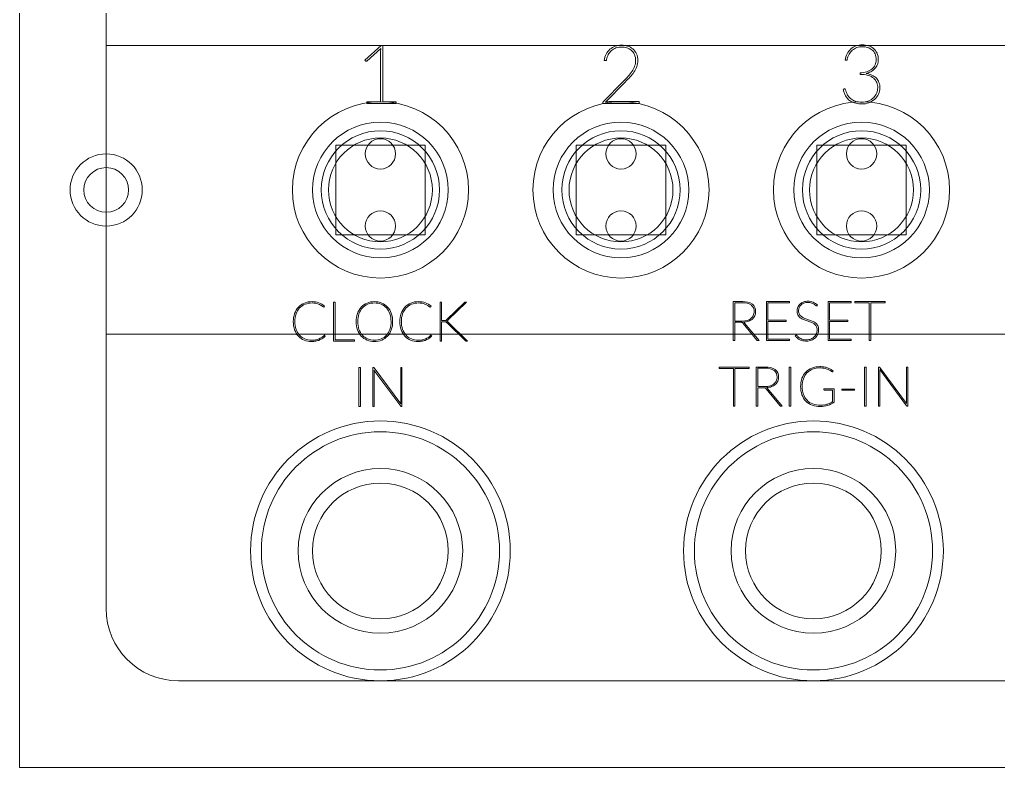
# Model space of a CAD drawing. Header units: millimetres. Extents: x 0 to 300, y 0 to 120.
# Drawn here: x 0 to 67.8, y 0 to 51.8 of the extents above; entities that cross this region are included whole.
import ezdxf

# ---------------------------------------------------------------- set-up
doc = ezdxf.new("R2010")
doc.units = ezdxf.units.MM
for name, color, linetype, lineweight, true_color in [('all_sq16', 7, 'Continuous', 0, 0x000000), ('ext', 1, 'Continuous', 0, 0xff0000), ('int', 3, 'Continuous', 0, 0x00ff00), ('pockett_butt_switch -3mm', 211, 'Continuous', 5, 0xffaaff), ('pockett_ecrous -3mm', 2, 'Continuous', 0, 0xffff00), ('pockett_switchs -0.5', 2, 'Continuous', 0, 0xffff00), ('txt', 51, 'Continuous', 0, 0xffffb5)]:
    doc.layers.add(name, color=color, linetype=linetype, lineweight=lineweight, true_color=true_color)

# ---------------------------------------------------------------- blocks, each defined once
blk = doc.blocks.new('façade')
at = {"layer": 'ext'}
for p, q in [((0, 0), (0, 120)), ((300, 0), (0, 0))]:
    blk.add_line(p, q, dxfattribs=at)
at = {"layer": 'int'}
for centre, radius in [((25, 40), 4.1), ((41.667, 40), 4.1), ((58.333, 40), 4.1), ((6, 40), 1.55), ((25, 15), 8.25), ((55, 15), 8.25)]:
    blk.add_circle(centre, radius, dxfattribs=at)
at = {"layer": 'pockett_ecrous -3mm'}
blk.add_circle((6, 40), 2.5, dxfattribs=at)
at = {"layer": 'txt'}
for p, q in [((23.918, 48.994), (25.056, 50.01)), ((25.024, 49.808), (24.051, 48.931)), ((25.016, 46.106), (25.016, 49.629)), ((25.056, 50.01), (25.164, 50.01)), ((25.164, 50.01), (25.164, 46.106)), ((23.961, 48.938), (23.918, 48.994)), ((40.58, 48.959), (40.509, 48.968)), ((57.268, 48.982), (57.196, 48.99)), ((40.435, 46.105), (41.846, 47.534)), ((58.232, 48.003), (58.232, 48.108)), ((41.951, 47.468), (40.603, 46.088)), ((57.063, 46.968), (57.111, 46.99)), ((40.947, 46.117), (42.879, 46.117)), ((24.066, 46.106), (25.016, 46.106)), ((24.066, 45.99), (24.066, 46.106)), ((26.082, 45.99), (24.066, 45.99)), ((25.164, 46.106), (26.082, 46.106)), ((26.082, 46.106), (26.082, 45.99)), ((40.401, 45.977), (40.401, 46.031)), ((42.933, 45.977), (40.401, 45.977)), ((42.933, 46.063), (42.933, 45.977)), ((21.13, 31.942), (21.102, 31.899)), ((21.756, 29.532), (21.756, 32.232)), ((21.756, 32.232), (21.861, 32.232)), ((21.861, 32.232), (21.861, 29.624)), ((28.509, 31.942), (28.481, 31.899)), ((29.135, 29.532), (29.135, 32.232)), ((29.135, 32.232), (29.24, 32.232)), ((29.24, 32.232), (29.24, 30.951)), ((29.603, 31.018), (30.794, 32.191)), ((30.961, 32.232), (29.703, 30.993)), ((30.884, 32.232), (30.961, 32.232)), ((49.448, 29.562), (49.448, 32.262)), ((49.448, 32.262), (50.099, 32.262)), ((50.099, 32.178), (49.554, 32.178)), ((49.554, 32.178), (49.554, 30.914)), ((51.74, 29.562), (51.74, 32.262)), ((51.74, 32.262), (53.335, 32.262)), ((53.335, 32.172), (51.846, 32.172)), ((51.846, 32.172), (51.846, 30.976)), ((53.335, 32.262), (53.335, 32.172)), ((55.272, 32.024), (55.248, 31.982)), ((56.015, 29.562), (56.015, 32.262)), ((56.015, 32.262), (57.609, 32.262)), ((57.609, 32.172), (56.12, 32.172)), ((56.12, 32.172), (56.12, 30.976)), ((57.609, 32.262), (57.609, 32.172)), ((57.875, 32.17), (57.875, 32.262)), ((57.875, 32.262), (59.965, 32.262)), ((58.87, 32.17), (57.875, 32.17)), ((58.87, 29.562), (58.87, 32.17)), ((59.965, 32.17), (58.975, 32.17)), ((58.975, 32.17), (58.975, 29.562)), ((59.965, 32.262), (59.965, 32.17)), ((29.24, 30.951), (29.413, 30.951)), ((29.419, 30.866), (29.24, 30.866)), ((29.24, 30.866), (29.24, 29.532)), ((30.875, 29.568), (29.622, 30.788)), ((29.705, 30.839), (31.038, 29.532)), ((49.554, 30.914), (50.068, 30.914)), ((49.554, 30.834), (49.554, 29.562)), ((49.947, 30.834), (49.554, 30.834)), ((51.084, 29.595), (50.132, 30.76)), ((50.235, 30.782), (51.24, 29.562)), ((51.846, 30.976), (53.1, 30.976)), ((53.1, 30.887), (51.846, 30.887)), ((51.846, 30.887), (51.846, 29.653)), ((53.1, 30.976), (53.1, 30.887)), ((56.12, 30.976), (57.374, 30.976)), ((57.374, 30.887), (56.12, 30.887)), ((56.12, 30.887), (56.12, 29.653)), ((57.374, 30.976), (57.374, 30.887)), ((21.142, 29.923), (21.182, 29.881)), ((28.521, 29.923), (28.561, 29.881)), ((53.741, 29.883), (53.766, 29.922)), ((23.2, 29.532), (21.756, 29.532)), ((21.861, 29.624), (23.2, 29.624)), ((23.2, 29.624), (23.2, 29.532)), ((29.24, 29.532), (29.135, 29.532)), ((31.038, 29.532), (30.961, 29.532)), ((49.554, 29.562), (49.448, 29.562)), ((51.24, 29.562), (51.153, 29.562)), ((53.335, 29.562), (51.74, 29.562)), ((51.846, 29.653), (53.338, 29.653)), ((53.338, 29.653), (53.335, 29.562)), ((57.609, 29.562), (56.015, 29.562)), ((56.12, 29.653), (57.613, 29.653)), ((57.613, 29.653), (57.609, 29.562)), ((58.975, 29.562), (58.87, 29.562)), ((23.505, 25), (23.505, 27.7)), ((23.505, 27.7), (23.611, 27.7)), ((23.611, 27.7), (23.611, 25)), ((24.467, 25), (24.467, 27.7)), ((24.467, 27.7), (24.515, 27.7)), ((26.408, 25.023), (24.555, 27.527)), ((24.559, 27.458), (24.559, 25)), ((24.561, 27.675), (26.405, 25.18)), ((26.403, 25.248), (26.403, 27.7)), ((26.403, 27.7), (26.495, 27.7)), ((26.495, 27.7), (26.495, 25)), ((48.465, 27.639), (48.465, 27.731)), ((48.465, 27.731), (50.554, 27.731)), ((49.46, 27.639), (48.465, 27.639)), ((49.46, 25.031), (49.46, 27.639)), ((50.554, 27.639), (49.565, 27.639)), ((49.565, 27.639), (49.565, 25.031)), ((50.554, 27.731), (50.554, 27.639)), ((51.038, 25.031), (51.038, 27.731)), ((51.038, 27.731), (51.689, 27.731)), ((51.689, 27.646), (51.143, 27.646)), ((51.143, 27.646), (51.143, 26.383)), ((53.33, 25.031), (53.33, 27.731)), ((53.33, 27.731), (53.436, 27.731)), ((53.436, 27.731), (53.436, 25.031)), ((56.362, 27.446), (56.335, 27.406)), ((58.545, 25.031), (58.545, 27.731)), ((58.545, 27.731), (58.651, 27.731)), ((58.651, 27.731), (58.651, 25.031)), ((59.507, 25.031), (59.507, 27.731)), ((59.507, 27.731), (59.555, 27.731)), ((61.448, 25.054), (59.595, 27.558)), ((59.599, 27.489), (59.599, 25.031)), ((59.601, 27.706), (61.445, 25.211)), ((61.443, 25.278), (61.443, 27.731)), ((61.443, 27.731), (61.535, 27.731)), ((61.535, 27.731), (61.535, 25.031)), ((51.143, 26.383), (51.658, 26.383)), ((51.143, 26.302), (51.143, 25.031)), ((51.537, 26.302), (51.143, 26.302)), ((52.674, 25.063), (51.721, 26.229)), ((51.825, 26.25), (52.83, 25.031)), ((55.729, 26.164), (55.729, 26.218)), ((55.729, 26.218), (56.43, 26.218)), ((56.332, 26.133), (55.761, 26.133)), ((56.332, 25.338), (56.332, 26.133)), ((56.43, 26.218), (56.43, 25.296)), ((56.974, 26.206), (57.839, 26.206)), ((56.974, 26.122), (56.974, 26.206)), ((57.839, 26.122), (56.974, 26.122)), ((57.839, 26.206), (57.839, 26.122)), ((26.403, 25.215), (26.403, 25.248)), ((61.443, 25.246), (61.443, 25.278)), ((23.611, 25), (23.505, 25)), ((24.559, 25), (24.467, 25)), ((26.495, 25), (26.451, 25)), ((49.565, 25.031), (49.46, 25.031)), ((51.143, 25.031), (51.038, 25.031)), ((52.83, 25.031), (52.743, 25.031)), ((53.436, 25.031), (53.33, 25.031)), ((58.651, 25.031), (58.545, 25.031)), ((59.599, 25.031), (59.507, 25.031)), ((61.535, 25.031), (61.491, 25.031))]:
    blk.add_line(p, q, dxfattribs=at)
for centre, radius, start, end in [((26.945, 49.624), 1.93, 174.53526, 179.85983), ((41.638, 48.903), 1.116, 131.30518, 152.98981), ((41.627, 48.929), 0.954, 130.48064, 151.86741), ((41.624, 48.909), 1.102, 109.11702, 130.93791), ((41.661, 48.884), 1.01, 109.81768, 130.25565), ((41.696, 48.691), 1.332, 89.42542, 108.97759), ((41.691, 48.786), 1.112, 89.33508, 109.57446), ((41.707, 48.678), 1.22, 72.86453, 90.15614), ((41.713, 48.611), 1.412, 72.91376, 90.15466), ((41.81, 49), 0.882, 49.86651, 73.06599), ((41.829, 48.971), 1.033, 50.49167, 73.18171), ((41.83, 49.034), 0.843, 24.40625, 49.4122), ((41.884, 49.051), 0.936, 24.3879, 49.95774), ((58.328, 48.925), 1.118, 131.36835, 152.99414), ((58.33, 48.934), 0.979, 130.57811, 151.45487), ((58.309, 48.935), 1.098, 109.07422, 130.98071), ((58.341, 48.913), 1.002, 109.602, 130.27151), ((58.384, 48.711), 1.334, 89.43255, 108.95778), ((58.379, 48.796), 1.125, 89.37785, 109.45658), ((58.396, 48.702), 1.219, 73.05463, 90.22507), ((58.403, 48.616), 1.43, 73.41344, 90.22928), ((58.497, 49.019), 0.887, 50.93793, 73.32171), ((58.528, 49.02), 1.006, 51.01524, 73.66218), ((58.557, 49.108), 0.78, 24.29177, 50.22685), ((58.588, 49.106), 0.902, 25.15479, 50.53963), ((24.014, 48.982), 0.0694, 219.45133, 260.87759), ((24.011, 48.966), 0.0536, 261.89538, 319.37971), ((41.85, 48.8), 1.351, 153.1851, 172.88889), ((40.592, 49.032), 0.0737, 260.34927, 354.58552), ((41.809, 48.833), 1.16, 151.92308, 170.47908), ((41.695, 48.987), 0.985, 358.54262, 23.68346), ((41.534, 48.954), 1.145, 340.53695, 0.41912), ((41.723, 48.991), 1.108, 358.62911, 23.80135), ((41.6, 48.954), 1.23, 340.38032, 0.48909), ((58.547, 48.818), 1.362, 153.18361, 172.74205), ((57.283, 49.038), 0.0586, 254.5571, 307.52478), ((57.229, 49.072), 0.121, 318.18759, 348.16845), ((58.477, 48.854), 1.146, 151.47723, 170.29056), ((58.402, 49.047), 0.946, 358.5967, 23.74992), ((58.482, 49.014), 0.865, 335.88306, 0.70236), ((58.472, 49.067), 1.023, 358.5721, 24.40149), ((58.573, 49.028), 0.923, 337.81001, 0.79484), ((39.99, 49.847), 2.939, 317.91096, 326.31716), ((40.224, 49.754), 2.831, 316.78045, 325.86245), ((41.058, 49.137), 1.655, 326.26093, 340.04349), ((41.137, 49.134), 1.727, 325.8867, 339.91868), ((58.197, 49.791), 1.683, 271.17445, 287.44055), ((58.381, 49.294), 1.251, 282.17388, 298.12783), ((58.39, 49.185), 1.047, 287.31218, 309.27715), ((58.471, 49.136), 1.069, 297.83932, 316.15353), ((58.535, 48.998), 0.811, 309.68686, 335.35815), ((58.57, 49.035), 0.928, 316.40641, 337.47491), ((34.935, 54.385), 9.731, 315.2446, 318.02856), ((31.386, 58.007), 14.923, 315.0721, 316.92517), ((58.255, 45.989), 2.014, 74.38643, 90.65306), ((58.48, 46.702), 1.379, 65.25439, 83.1421), ((58.514, 46.921), 1.047, 50.83951, 74.33704), ((58.634, 47.041), 1.007, 43.943, 65.12811), ((58.699, 47.164), 0.742, 21.74411, 50.10015), ((58.739, 47.151), 0.854, 19.94303, 43.53435), ((59.6, 47.595), 2.614, 193.88739, 198.96168), ((57.149, 46.877), 0.119, 80.43423, 108.31529), ((57.154, 46.929), 0.067, 11.01154, 77.2576), ((55.265, 46.288), 2.061, 15.68289, 18.49651), ((58.441, 47.208), 1.245, 196.94275, 205.3025), ((58.526, 47.084), 0.929, 337.69167, 359.28441), ((58.468, 47.082), 0.988, 359.48887, 21.18125), ((58.584, 47.071), 1.019, 334.99904, 0.26629), ((58.543, 47.087), 1.061, 359.39591, 19.59215), ((40.942, 43.893), 2.224, 89.87485, 94.61281), ((42.885, 46.07), 0.0479, 351.54055, 97.79708), ((58.376, 47.173), 1.319, 198.92426, 209.86926), ((58.303, 47.132), 1.235, 209.9101, 222.26375), ((58.378, 47.181), 1.177, 205.39128, 216.79917), ((58.062, 46.919), 0.913, 222.52729, 240.6971), ((58.145, 47.007), 0.887, 216.85323, 234.88149), ((58.22, 47.21), 1.244, 240.88249, 256.40651), ((58.255, 47.168), 1.082, 235.00286, 252.45368), ((58.313, 47.392), 1.313, 253.01368, 271.20292), ((58.366, 47.274), 1.195, 268.76656, 292.74796), ((58.4, 47.175), 1.09, 293.11173, 315.42371), ((58.409, 47.217), 1.253, 290.42819, 311.81675), ((58.478, 47.093), 0.977, 315.63579, 338.28118), ((58.501, 47.107), 1.11, 312.07671, 335.13746), ((40.487, 46.033), 0.0859, 152.03812, 180.90525), ((40.525, 46.012), 0.13, 133.91539, 151.81266), ((40.881, 44.631), 1.483, 94.52899, 100.79196), ((58.319, 47.646), 1.692, 256.62584, 270.81701), ((58.358, 47.35), 1.396, 269.39694, 290.49704), ((20.244, 31.02), 1.262, 136.95153, 160.2995), ((20.184, 31.063), 1.188, 112.28472, 136.48442), ((20.182, 31.09), 1.071, 112.0736, 136.66172), ((20.244, 30.906), 1.356, 89.31219, 112.12125), ((20.246, 30.924), 1.248, 89.35702, 111.93101), ((20.284, 30.958), 1.304, 69.49904, 91.02901), ((20.27, 30.891), 1.281, 79.56853, 90.45747), ((20.271, 30.903), 1.27, 70.32445, 79.48981), ((20.379, 31.203), 0.951, 60.36154, 70.36367), ((20.239, 30.92), 1.355, 48.90476, 68.30397), ((20.069, 30.672), 1.565, 55.36617, 60.10752), ((19.51, 29.878), 2.536, 53.13126, 55.16925), ((21.091, 31.97), 0.0867, 226.83095, 256.64104), ((21.075, 31.918), 0.0329, 262.8412, 324.49988), ((24.598, 31.04), 1.254, 137.55296, 160.83941), ((24.511, 31.105), 1.146, 112.52244, 137.02528), ((24.504, 31.142), 1.018, 112.36083, 137.62766), ((24.567, 30.958), 1.304, 89.3339, 112.34574), ((24.569, 30.972), 1.2, 89.34723, 112.13056), ((24.6, 30.937), 1.325, 67.95362, 90.74173), ((24.598, 30.962), 1.211, 67.9658, 90.71702), ((24.666, 31.144), 1.016, 42.3415, 67.67001), ((24.666, 31.116), 1.135, 42.95755, 67.67106), ((24.571, 31.043), 1.254, 19.14089, 42.44225), ((27.623, 31.02), 1.262, 136.95153, 160.2995), ((27.563, 31.063), 1.188, 112.28472, 136.48442), ((27.561, 31.09), 1.071, 112.0736, 136.66172), ((27.623, 30.906), 1.356, 89.31219, 112.12125), ((27.625, 30.924), 1.248, 89.35702, 111.93101), ((27.663, 30.958), 1.304, 69.49904, 91.02901), ((27.649, 30.891), 1.281, 79.56853, 90.45747), ((27.65, 30.903), 1.27, 70.32445, 79.48981), ((27.758, 31.203), 0.951, 60.36154, 70.36367), ((27.618, 30.92), 1.355, 48.90476, 68.30397), ((27.448, 30.672), 1.565, 55.36617, 60.10752), ((26.889, 29.878), 2.536, 53.13126, 55.16925), ((28.47, 31.97), 0.0867, 226.83095, 256.64104), ((28.454, 31.918), 0.0329, 262.8412, 324.49988), ((30.901, 32.091), 0.146, 115.79099, 136.95864), ((30.882, 32.113), 0.118, 88.72554, 112.11018), ((50.173, 31.16), 1.104, 57.45543, 93.84195), ((50.163, 31.19), 0.99, 58.05791, 93.67571), ((50.36, 31.61), 0.531, 355.52955, 52.1418), ((50.392, 31.616), 0.605, 355.90819, 51.69565), ((54.528, 31.623), 0.658, 157.55577, 180.19188), ((54.509, 31.631), 0.638, 134.19642, 157.59214), ((54.511, 31.642), 0.541, 134.14767, 157.9911), ((54.55, 31.583), 0.701, 110.99422, 133.82105), ((54.543, 31.603), 0.591, 110.22072, 133.75808), ((54.603, 31.435), 0.858, 88.95579, 110.76623), ((54.605, 31.43), 0.775, 88.98531, 110.06573), ((54.637, 31.362), 0.931, 68.41875, 91.08994), ((54.639, 31.415), 0.789, 72.23106, 91.46979), ((54.643, 31.456), 0.749, 56.8669, 71.58269), ((54.624, 31.406), 0.895, 43.6871, 66.67361), ((54.639, 31.457), 0.751, 46.29815, 56.52353), ((55.239, 32.063), 0.103, 217.69887, 257.14485), ((55.217, 31.999), 0.036, 268.70567, 331.89969), ((20.578, 30.902), 1.616, 160.34214, 180.71929), ((20.629, 30.904), 1.557, 160.70855, 180.82783), ((20.261, 31.031), 1.168, 137.22224, 160.64005), ((24.992, 30.904), 1.671, 160.87184, 180.78212), ((25.029, 30.906), 1.601, 161.1836, 180.87345), ((24.633, 31.038), 1.184, 138.14343, 161.08455), ((24.551, 31.053), 1.162, 18.50413, 41.82322), ((24.102, 30.906), 1.634, 359.13733, 18.41219), ((24.169, 30.905), 1.679, 359.1983, 19.08783), ((27.957, 30.902), 1.616, 160.34214, 180.71929), ((28.008, 30.904), 1.557, 160.70855, 180.82783), ((27.64, 31.031), 1.168, 137.22224, 160.64005), ((50.315, 31.539), 0.572, 308.32992, 334.91105), ((50.33, 31.558), 0.666, 311.2873, 335.61134), ((50.255, 31.559), 0.635, 335.59904, 0.92824), ((50.305, 31.564), 0.691, 336.02302, 0.78031), ((54.465, 31.6), 0.595, 177.98799, 205.93681), ((54.445, 31.61), 0.582, 207.65039, 231.91007), ((54.55, 31.627), 0.582, 158.02309, 180.22627), ((54.44, 31.608), 0.472, 177.93767, 209.11687), ((54.483, 31.652), 0.531, 211.02808, 235.90391), ((54.756, 32.056), 1.019, 235.93595, 249.97759), ((20.609, 30.858), 1.646, 179.19659, 199.47398), ((20.646, 30.856), 1.574, 179.09196, 199.18782), ((24.99, 30.858), 1.67, 179.18831, 199.13772), ((25.028, 30.857), 1.599, 179.13255, 198.82421), ((24.104, 30.857), 1.633, 341.58015, 0.85681), ((24.178, 30.858), 1.67, 340.86228, 0.81169), ((27.988, 30.858), 1.646, 179.19659, 199.47398), ((28.025, 30.856), 1.574, 179.09196, 199.18782), ((29.418, 31.82), 0.87, 269.67982, 273.8033), ((29.426, 30.38), 0.486, 81.84749, 90.82101), ((29.463, 31.143), 0.191, 273.84284, 288.5828), ((29.465, 30.658), 0.205, 66.82837, 81.65799), ((29.477, 31.101), 0.147, 288.7177, 306.55183), ((29.479, 30.698), 0.163, 50.09446, 65.95169), ((29.343, 31.273), 0.365, 307.28562, 315.52094), ((29.189, 30.359), 0.609, 44.67808, 49.5884), ((29.539, 31.095), 0.186, 284.6874, 304.75828), ((29.53, 30.695), 0.228, 58.37197, 75.73891), ((29.295, 31.412), 0.585, 306.77259, 314.29309), ((29.503, 30.67), 0.263, 39.89766, 56.27197), ((49.953, 30.319), 0.515, 83.00431, 90.59661), ((49.993, 30.647), 0.184, 67.69903, 83.16199), ((50.003, 30.677), 0.153, 50.69386, 66.79596), ((50.084, 32.119), 1.205, 269.26789, 285.76402), ((49.983, 30.656), 0.182, 35.03352, 49.86069), ((50.106, 32.047), 1.209, 272.9378, 289.42173), ((50.041, 30.624), 0.25, 39.04254, 59.45877), ((50.209, 31.684), 0.752, 285.60298, 307.86284), ((50.243, 31.667), 0.805, 289.19014, 310.76779), ((54.624, 31.848), 0.88, 232.28887, 248.91786), ((55.812, 34.854), 4.112, 248.54935, 252.31191), ((56.924, 37.872), 7.226, 249.61576, 251.75328), ((52.383, 24.102), 7.173, 70.16417, 72.31048), ((53.204, 26.589), 4.655, 68.42786, 71.75884), ((54.498, 29.946), 0.959, 55.70724, 70.59603), ((54.582, 30.06), 0.92, 52.85338, 68.73208), ((54.736, 30.297), 0.534, 30.74876, 55.51264), ((54.79, 30.339), 0.572, 28.06672, 52.62821), ((54.766, 30.336), 0.488, 357.78264, 28.68774), ((54.783, 30.354), 0.571, 358.07902, 26.42479), ((20.26, 30.736), 1.277, 199.52004, 222.43202), ((20.265, 30.727), 1.172, 199.31831, 222.55645), ((20.151, 30.65), 1.139, 222.94135, 247.5326), ((20.172, 30.652), 1.053, 223.02222, 247.49142), ((19.871, 31.262), 1.817, 305.33202, 312.37707), ((20.147, 30.916), 1.463, 305.61842, 314.99106), ((21.125, 29.896), 0.0376, 96.31397, 140.63444), ((21.114, 29.892), 0.0417, 49.08547, 81.50967), ((24.596, 30.723), 1.253, 199.21507, 222.49067), ((24.614, 30.717), 1.163, 198.86829, 222.13869), ((24.497, 30.646), 1.129, 222.99271, 247.82838), ((24.508, 30.636), 1.029, 222.74292, 247.67034), ((24.662, 30.633), 1.027, 292.29888, 317.28786), ((24.67, 30.646), 1.129, 292.19522, 317.01203), ((24.569, 30.703), 1.142, 317.89502, 341.5437), ((24.572, 30.723), 1.253, 317.50933, 340.78493), ((27.639, 30.736), 1.277, 199.52004, 222.43202), ((27.644, 30.727), 1.172, 199.31831, 222.55645), ((27.53, 30.65), 1.139, 222.94135, 247.5326), ((27.551, 30.652), 1.053, 223.02222, 247.49142), ((27.25, 31.262), 1.817, 305.33202, 312.37707), ((27.526, 30.916), 1.463, 305.61842, 314.99106), ((28.504, 29.896), 0.0376, 96.31397, 140.63444), ((28.493, 29.892), 0.0417, 49.08547, 81.50967), ((54.734, 30.734), 1.308, 220.59529, 229.81192), ((53.865, 29.826), 0.137, 126.92327, 135.87417), ((53.8, 29.906), 0.0347, 86.00754, 120.93878), ((53.788, 29.877), 0.0657, 37.70411, 77.1861), ((55.54, 31.633), 2.416, 225.26793, 227.31341), ((54.763, 30.796), 1.273, 227.50261, 232.91205), ((54.605, 30.28), 0.643, 314.95284, 338.73131), ((54.619, 30.278), 0.726, 315.03003, 339.20277), ((54.521, 30.312), 0.733, 338.74514, 0.39356), ((54.488, 30.328), 0.866, 339.15736, 0.40932), ((20.208, 30.796), 1.295, 247.67523, 270.60878), ((20.216, 30.769), 1.178, 247.66539, 270.54791), ((20.234, 31.065), 1.564, 269.54957, 280.84641), ((20.242, 31.246), 1.655, 269.49967, 279.17805), ((20.332, 30.664), 1.066, 279.37761, 292.00238), ((20.279, 30.813), 1.308, 281.00117, 292.75233), ((20.366, 30.572), 0.968, 292.22343, 305.05998), ((20.348, 30.64), 1.122, 292.88366, 305.48352), ((24.567, 30.828), 1.324, 248.02073, 270.66557), ((24.569, 30.795), 1.2, 247.86944, 270.65277), ((24.598, 30.805), 1.211, 269.28298, 292.0342), ((24.6, 30.837), 1.333, 269.25905, 291.90922), ((27.587, 30.796), 1.295, 247.67523, 270.60878), ((27.595, 30.769), 1.178, 247.66539, 270.54791), ((27.613, 31.065), 1.564, 269.54957, 280.84641), ((27.621, 31.246), 1.655, 269.49967, 279.17805), ((27.711, 30.664), 1.066, 279.37761, 292.00238), ((27.658, 30.813), 1.308, 281.00117, 292.75233), ((27.745, 30.572), 0.968, 292.22343, 305.05998), ((27.727, 30.64), 1.122, 292.88366, 305.48352), ((30.954, 29.628), 0.0994, 217.20562, 242.02212), ((30.954, 29.658), 0.127, 248.46127, 273.34071), ((51.143, 29.632), 0.0696, 212.27093, 246.84391), ((51.151, 29.675), 0.113, 251.67246, 270.9812), ((54.417, 30.363), 0.82, 230.01499, 244.25689), ((54.434, 30.367), 0.733, 233.16783, 244.82099), ((54.453, 30.446), 0.91, 244.46395, 258.02479), ((54.499, 30.507), 0.887, 244.91069, 256.61032), ((54.5, 30.695), 1.163, 258.30511, 270.55524), ((54.502, 30.535), 0.915, 256.8072, 270.69367), ((54.528, 30.485), 0.953, 269.03608, 290.89063), ((54.527, 30.465), 0.845, 269.06919, 290.75704), ((54.584, 30.308), 0.678, 290.91094, 314.50703), ((54.588, 30.319), 0.777, 291.11477, 314.54023), ((24.517, 27.644), 0.0557, 65.79834, 92.14259), ((24.506, 27.638), 0.0664, 33.79425, 59.14335), ((23.935, 27.459), 0.624, 2.94355, 6.30959), ((23.894, 27.457), 0.665, 0.06672, 2.88983), ((51.763, 26.629), 1.104, 57.45543, 93.84195), ((51.752, 26.658), 0.99, 58.05791, 93.67571), ((51.95, 27.079), 0.531, 355.52955, 52.1418), ((51.982, 27.085), 0.605, 355.90819, 51.69565), ((55.355, 26.544), 1.22, 136.29031, 160.45743), ((55.38, 26.547), 1.137, 136.67446, 160.79496), ((55.313, 26.568), 1.173, 110.85766, 135.73843), ((55.316, 26.591), 1.06, 110.73107, 136.02715), ((55.429, 26.242), 1.52, 89.13795, 110.57532), ((55.43, 26.272), 1.399, 89.17322, 110.48223), ((55.478, 26.26), 1.411, 75.89826, 91.12828), ((55.463, 25.86), 1.901, 81.88291, 90.32787), ((55.556, 26.523), 1.232, 70.44218, 81.82202), ((55.495, 26.367), 1.304, 63.71653, 75.48937), ((55.587, 26.623), 1.127, 58.57775, 70.23178), ((55.725, 26.829), 0.787, 50.97378, 63.85243), ((55.452, 26.409), 1.38, 48.71379, 58.39862), ((56.402, 27.622), 0.256, 225.12229, 244.45603), ((56.304, 27.425), 0.0361, 248.93879, 329.2482), ((59.557, 27.675), 0.0557, 65.79834, 92.14259), ((59.546, 27.669), 0.0664, 33.79425, 59.14335), ((58.975, 27.489), 0.624, 2.94355, 6.30959), ((58.934, 27.488), 0.665, 0.06672, 2.88983), ((51.799, 27.152), 0.752, 285.60298, 307.86284), ((51.833, 27.136), 0.805, 289.19014, 310.76779), ((51.905, 27.007), 0.572, 308.32992, 334.91105), ((51.919, 27.026), 0.666, 311.2873, 335.61134), ((51.845, 27.027), 0.635, 335.59904, 0.92824), ((51.894, 27.032), 0.691, 336.02302, 0.78031), ((55.764, 26.404), 1.652, 160.64812, 180.82605), ((55.802, 26.405), 1.583, 160.95946, 180.8792), ((51.543, 25.787), 0.515, 83.00431, 90.59661), ((51.583, 26.115), 0.184, 67.69903, 83.16199), ((51.593, 26.145), 0.153, 50.69386, 66.79596), ((51.673, 27.588), 1.205, 269.26789, 285.76402), ((51.572, 26.124), 0.182, 35.03352, 49.86069), ((51.696, 27.515), 1.209, 272.9378, 289.42173), ((51.631, 26.092), 0.25, 39.04254, 59.45877), ((55.758, 26.358), 1.646, 179.19659, 199.47398), ((55.333, 26.211), 1.197, 199.61584, 224.3599), ((55.803, 26.358), 1.584, 179.17859, 199.03174), ((55.374, 26.212), 1.131, 199.14554, 223.55511), ((55.758, 26.165), 0.0295, 181.4662, 227.93866), ((55.761, 26.164), 0.0312, 223.53883, 270.32035), ((26.76, 25.215), 0.357, 180.00497, 185.58044), ((55.327, 26.223), 1.201, 225.01212, 249.63953), ((55.324, 26.182), 1.074, 224.25537, 249.64527), ((55.455, 26.585), 1.586, 249.83842, 270.85145), ((55.454, 26.554), 1.467, 249.90159, 270.89075), ((55.485, 26.735), 1.648, 269.7185, 278.32014), ((55.519, 26.486), 1.398, 278.43859, 287.54247), ((55.472, 26.618), 1.537, 287.7047, 295.6446), ((55.411, 26.787), 1.806, 289.01909, 304.33592), ((55.162, 27.255), 2.246, 295.75661, 301.39432), ((61.8, 25.246), 0.357, 180.00497, 185.58044), ((26.451, 25.051), 0.0513, 213.15382, 269.22459), ((52.733, 25.101), 0.0696, 212.27093, 246.84391), ((52.741, 25.144), 0.113, 251.67246, 270.9812), ((55.502, 26.587), 1.587, 269.14879, 288.24917), ((61.491, 25.082), 0.0513, 213.15382, 269.22459)]:
    blk.add_arc(centre, radius, start, end, dxfattribs=at)
blk = doc.blocks.new('sw_under')
at = {"layer": 'ext'}
for p, q in [((294, 50), (6, 50)), ((6, 50), (6, 30)), ((6, 30), (294, 30))]:
    blk.add_line(p, q, dxfattribs=at)
at = {"layer": 'int'}
for centre, radius in [((25, 42.5), 1.05), ((41.6666, 42.5), 1.05), ((58.3332, 42.5), 1.05), ((6, 40), 1.55), ((25, 37.5), 1.05), ((41.6666, 37.5), 1.05), ((58.3332, 37.5), 1.05)]:
    blk.add_circle(centre, radius, dxfattribs=at)
at = {"layer": 'pockett_switchs -0.5'}
for p, q in [((21.9, 43.1), (28.1, 43.1)), ((21.9, 36.9), (21.9, 43.1)), ((28.1, 36.9), (28.1, 43.1)), ((38.5666, 43.1), (44.7666, 43.1)), ((38.5666, 36.9), (38.5666, 43.1)), ((44.7666, 36.9), (44.7666, 43.1)), ((55.2332, 43.1), (61.4332, 43.1)), ((55.2332, 36.9), (55.2332, 43.1)), ((61.4332, 36.9), (61.4332, 43.1)), ((21.9, 36.9), (28.1, 36.9)), ((38.5666, 36.9), (44.7666, 36.9)), ((55.2332, 36.9), (61.4332, 36.9))]:
    blk.add_line(p, q, dxfattribs=at)
blk = doc.blocks.new('sw_main')
at = {"layer": 'ext'}
for p, q in [((6, 11), (6, 109)), ((289, 6), (11, 6))]:
    blk.add_line(p, q, dxfattribs=at)
blk.add_arc((11, 11), 5, 180, 270, dxfattribs=at)
at = {"layer": 'int'}
for centre, radius in [((25, 40), 4.7), ((41.6666, 40), 4.7), ((58.3332, 40), 4.7), ((6, 40), 1.55), ((25, 15), 5.7), ((55, 15), 5.7)]:
    blk.add_circle(centre, radius, dxfattribs=at)
at = {"layer": 'pockett_butt_switch -3mm'}
for centre, radius in [((25, 40), 6.1), ((41.6666, 40), 6.1), ((58.3332, 40), 6.1), ((25, 40), 3.6), ((41.6666, 40), 3.6), ((58.3332, 40), 3.6)]:
    blk.add_circle(centre, radius, dxfattribs=at)
at = {"layer": 'pockett_ecrous -3mm'}
for centre, radius in [((25, 15), 9), ((55, 15), 9), ((25, 15), 4.7), ((55, 15), 4.7)]:
    blk.add_circle(centre, radius, dxfattribs=at)

msp = doc.modelspace()

# ---------------------------------------------------------------- block references
at = {"layer": 'all_sq16'}
for name in ['façade', 'sw_under', 'sw_main']:
    msp.add_blockref(name, (0, 0), dxfattribs=at)

doc.saveas('drawing.dxf')
